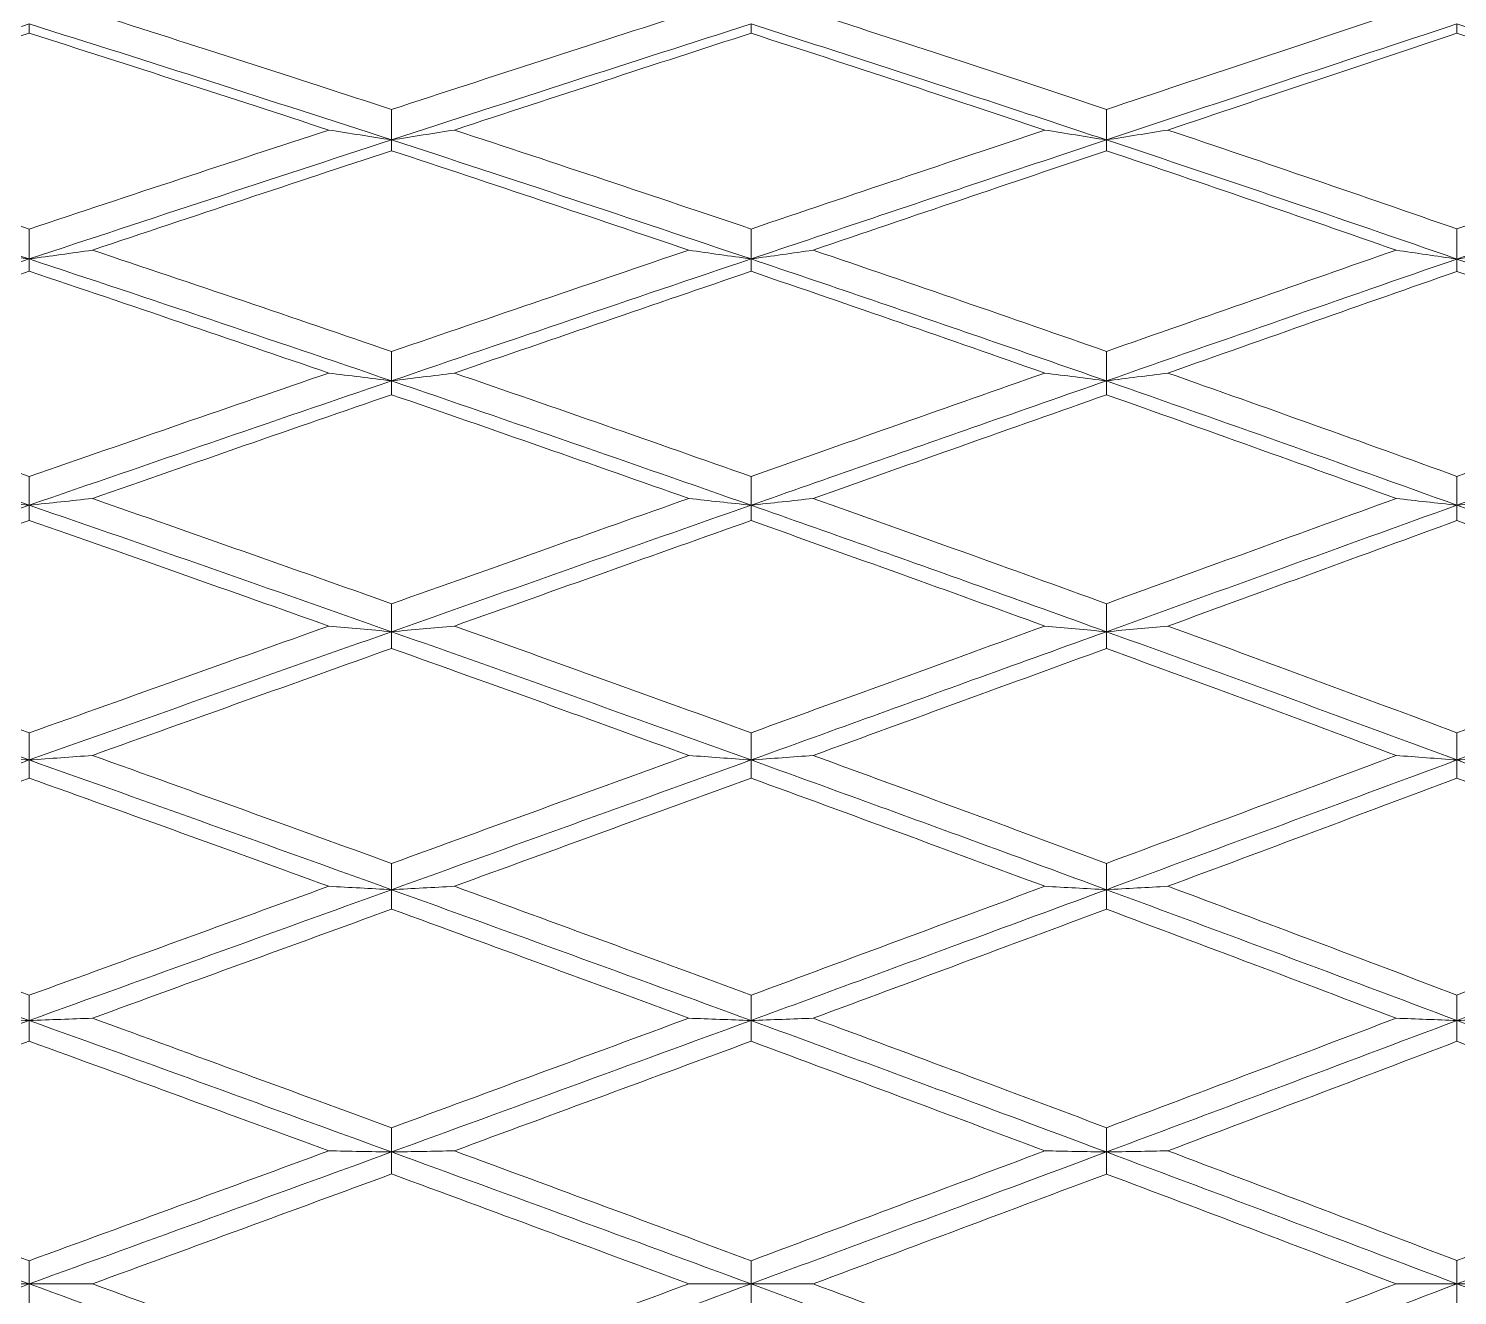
# Model space of a CAD drawing. Extents: x 6453 to 7582, y 0 to 827.
# Drawn here: x 6879.16 to 6889, y 217.18 to 225.91 of the extents above; entities that cross this region are included whole.
import ezdxf

# ---------------------------------------------------------------- set-up
doc = ezdxf.new("R2010")
doc.units = 0
doc.header["$LTSCALE"] = 30
doc.header["$MEASUREMENT"] = 0
doc.layers.add('1', color=7, linetype='CONTINUOUS')

msp = doc.modelspace()

# ---------------------------------------------------------------- linework, layer by layer
at = {"layer": '1', "color": 7, "linetype": 'Continuous', "lineweight": 18}
for points, knots in [([(6876.6559, 225.14), (6876.9865, 225.2465), (6877.8241, 225.5148), (6878.66, 225.7795), (6879.1654, 225.9383)], [0, 0, 0, 0, 0.394491, 1, 1, 1, 1]), ([(6886.5838, 225.14), (6886.2937, 225.2366), (6885.4811, 225.5051), (6884.6632, 225.7699), (6884.1361, 225.9383)], [0, 0, 0, 0, 0.357901, 1, 1, 1, 1]), ([(6879.1654, 224.3202), (6878.66, 224.4877), (6877.8241, 224.7624), (6876.9865, 225.0336), (6876.6559, 225.14)], [0, 0, 0, 0, 0.605509, 1, 1, 1, 1]), ([(6886.5838, 225.14), (6886.2937, 225.0435), (6885.4811, 224.7724), (6884.6632, 224.4978), (6884.1361, 224.3202)], [0, 0, 0, 0, 0.357901, 1, 1, 1, 1]), ([(6879.1654, 224.3202), (6878.66, 224.1527), (6877.8241, 223.8741), (6876.9865, 223.5925), (6876.6559, 223.481)], [0, 0, 0, 0, 0.605509, 1, 1, 1, 1]), ([(6886.5838, 223.481), (6886.2937, 223.5821), (6885.4811, 223.8638), (6884.6632, 224.1425), (6884.1361, 224.3202)], [0, 0, 0, 0, 0.357901, 1, 1, 1, 1]), ([(6879.1654, 222.6247), (6878.66, 222.7991), (6877.8241, 223.0856), (6876.9865, 223.3694), (6876.6559, 223.481)], [0, 0, 0, 0, 0.605509, 1, 1, 1, 1]), ([(6886.5838, 223.481), (6886.2937, 223.3798), (6885.4811, 223.0961), (6884.6632, 222.8096), (6884.1361, 222.6247)], [0, 0, 0, 0, 0.357901, 1, 1, 1, 1]), ([(6879.1654, 222.6247), (6878.66, 222.4503), (6877.8241, 222.1609), (6876.9865, 221.8692), (6876.6559, 221.7538)], [0, 0, 0, 0, 0.605509, 1, 1, 1, 1]), ([(6886.5838, 221.7538), (6886.2937, 221.8585), (6885.4811, 222.1502), (6884.6632, 222.4398), (6884.1361, 222.6247)], [0, 0, 0, 0, 0.357901, 1, 1, 1, 1]), ([(6879.1654, 220.8705), (6878.66, 221.0499), (6877.8241, 221.3451), (6876.9865, 221.6384), (6876.6559, 221.7538)], [0, 0, 0, 0, 0.605509, 1, 1, 1, 1]), ([(6886.5838, 221.7538), (6886.2937, 221.6491), (6885.4811, 221.3559), (6884.6632, 221.0607), (6884.1361, 220.8705)], [0, 0, 0, 0, 0.357901, 1, 1, 1, 1]), ([(6879.1654, 220.8705), (6878.66, 220.6912), (6877.8241, 220.394), (6876.9865, 220.0954), (6876.6559, 219.9774)], [0, 0, 0, 0, 0.605509, 1, 1, 1, 1]), ([(6886.5838, 219.9774), (6886.2937, 220.0845), (6885.4811, 220.3831), (6884.6632, 220.6804), (6884.1361, 220.8705)], [0, 0, 0, 0, 0.357901, 1, 1, 1, 1]), ([(6879.1654, 219.0768), (6878.66, 219.2592), (6877.8241, 219.5599), (6876.9865, 219.8594), (6876.6559, 219.9774)], [0, 0, 0, 0, 0.605509, 1, 1, 1, 1]), ([(6886.5838, 219.9774), (6886.2937, 219.8704), (6885.4811, 219.5708), (6884.6632, 219.2702), (6884.1361, 219.0768)], [0, 0, 0, 0, 0.357901, 1, 1, 1, 1]), ([(6879.1654, 219.0768), (6878.66, 218.8945), (6877.8241, 218.5928), (6876.9865, 218.2906), (6876.6559, 218.1713)], [0, 0, 0, 0, 0.605509, 1, 1, 1, 1]), ([(6886.5838, 218.1713), (6886.2937, 218.2795), (6885.4811, 218.5818), (6884.6632, 218.8835), (6884.1361, 219.0768)], [0, 0, 0, 0, 0.357901, 1, 1, 1, 1]), ([(6879.1654, 217.2633), (6878.66, 217.4466), (6877.8241, 217.7495), (6876.9865, 218.052), (6876.6559, 218.1713)], [0, 0, 0, 0, 0.605509, 1, 1, 1, 1]), ([(6886.5838, 218.1713), (6886.2937, 218.0631), (6885.4811, 217.7605), (6884.6632, 217.4577), (6884.1361, 217.2633)], [0, 0, 0, 0, 0.357901, 1, 1, 1, 1]), ([(6879.1654, 217.2633), (6878.66, 217.0799), (6877.8241, 216.7771), (6876.9865, 216.4745), (6876.6559, 216.3553)], [0, 0, 0, 0, 0.605509, 1, 1, 1, 1]), ([(6886.5838, 216.3553), (6886.2937, 216.4635), (6885.4811, 216.766), (6884.6632, 217.0688), (6884.1361, 217.2633)], [0, 0, 0, 0, 0.357901, 1, 1, 1, 1])]:
    msp.add_open_spline(points, degree=3, knots=knots, dxfattribs=at)
for points in [[(6881.6611, 225.14), (6880.8322, 225.4098), (6879.9999, 225.676), (6879.1654, 225.9383)], [(6879.1654, 225.9383), (6879.1654, 225.9278), (6879.1654, 225.9068), (6879.1654, 225.8857), (6879.1654, 225.8751)], [(6879.6001, 226.0133), (6879.9573, 225.9), (6880.658, 225.676), (6881.3313, 225.4575), (6881.6611, 225.3497)], [(6881.6611, 225.3497), (6882.011, 225.4641), (6882.7021, 225.6891), (6883.3752, 225.9065), (6883.7072, 226.0133)], [(6884.1361, 225.9383), (6883.3153, 225.676), (6882.4899, 225.4098), (6881.6611, 225.14)], [(6884.1361, 225.9383), (6884.1361, 225.9277), (6884.1361, 225.9066), (6884.1361, 225.8854), (6884.1361, 225.8748)], [(6884.5644, 226.0133), (6884.9111, 225.9013), (6885.5944, 225.6788), (6886.2574, 225.4591), (6886.5838, 225.3501)], [(6886.5838, 225.3501), (6886.9222, 225.4632), (6887.5932, 225.6869), (6888.2521, 225.9053), (6888.5787, 226.0133)], [(6888.9973, 225.9383), (6888.1992, 225.676), (6887.3944, 225.4098), (6886.5838, 225.14)], [(6891.3702, 225.14), (6890.5867, 225.4098), (6889.7954, 225.676), (6888.9973, 225.9383)], [(6888.9973, 225.9383), (6888.9973, 225.9276), (6888.9973, 225.9064), (6888.9973, 225.885), (6888.9973, 225.8743)], [(6879.1654, 225.8751), (6878.8258, 225.7669), (6878.1407, 225.5476), (6877.4437, 225.3223), (6877.0923, 225.2081)], [(6881.2285, 225.2081), (6880.8914, 225.3187), (6880.2104, 225.5404), (6879.516, 225.7634), (6879.1654, 225.8751)], [(6884.1361, 225.8748), (6883.8062, 225.768), (6883.1357, 225.55), (6882.4441, 225.3235), (6882.0931, 225.2081)], [(6886.1596, 225.2081), (6885.8325, 225.3177), (6885.1682, 225.5385), (6884.4836, 225.7623), (6884.1361, 225.8748)], [(6888.9973, 225.8743), (6888.6715, 225.7658), (6888.0141, 225.5463), (6887.3448, 225.3217), (6887.0073, 225.2081)], [(6890.9581, 225.2081), (6890.6334, 225.3206), (6889.982, 225.544), (6889.3262, 225.7647), (6888.9973, 225.8743)], [(6881.6611, 225.3497), (6881.6611, 225.3148), (6881.6611, 225.2448), (6881.6611, 225.1749), (6881.6611, 225.14)], [(6886.5838, 225.3501), (6886.5838, 225.3151), (6886.5838, 225.245), (6886.5838, 225.175), (6886.5838, 225.14)], [(6877.0923, 225.2081), (6877.4424, 225.0944), (6878.1381, 224.8669), (6878.8245, 224.6398), (6879.1654, 224.5263)], [(6879.1654, 224.5263), (6879.5155, 224.6428), (6880.2094, 224.873), (6880.8909, 225.0974), (6881.2285, 225.2081)], [(6881.6611, 225.14), (6880.8322, 224.8702), (6879.9999, 224.5968), (6879.1654, 224.3202)], [(6881.2285, 225.2081), (6881.3002, 225.1967), (6881.4439, 225.174), (6881.5885, 225.1513), (6881.6611, 225.14)], [(6881.6611, 225.14), (6881.7335, 225.1513), (6881.878, 225.1739), (6882.0216, 225.1967), (6882.0931, 225.2081)], [(6884.1361, 224.3202), (6883.3153, 224.5968), (6882.4899, 224.8702), (6881.6611, 225.14)], [(6881.6611, 225.14), (6881.6611, 225.1277), (6881.6611, 225.103), (6881.6611, 225.0782), (6881.6611, 225.0658)], [(6882.0931, 225.2081), (6882.4462, 225.092), (6883.1399, 224.8622), (6883.8083, 224.6375), (6884.1361, 224.5266)], [(6884.1361, 224.5266), (6884.4833, 224.6441), (6885.1677, 224.8752), (6885.8323, 225.0984), (6886.1596, 225.2081)], [(6886.1596, 225.2081), (6886.2299, 225.1967), (6886.3709, 225.174), (6886.5127, 225.1513), (6886.5838, 225.14)], [(6886.5838, 225.14), (6886.6548, 225.1513), (6886.7965, 225.1739), (6886.9371, 225.1967), (6887.0073, 225.2081)], [(6888.9973, 224.3201), (6888.1992, 224.5968), (6887.3944, 224.8702), (6886.5838, 225.14)], [(6886.5838, 225.14), (6886.5838, 225.1276), (6886.5838, 225.1028), (6886.5838, 225.0779), (6886.5838, 225.0655)], [(6887.0073, 225.2081), (6887.3449, 225.0945), (6888.0143, 224.8673), (6888.6716, 224.6404), (6888.9973, 224.5271)], [(6888.9973, 224.5271), (6889.3225, 224.6404), (6889.9745, 224.8672), (6890.6297, 225.0944), (6890.9581, 225.2081)], [(6891.3702, 225.14), (6890.5867, 224.8702), (6889.7954, 224.5968), (6888.9973, 224.3201)], [(6881.6611, 225.0658), (6881.3244, 224.9548), (6880.6443, 224.7297), (6879.9505, 224.4984), (6879.6001, 224.3812)], [(6883.7072, 224.3812), (6883.3752, 224.4939), (6882.7021, 224.7207), (6882.011, 224.9504), (6881.6611, 225.0658)], [(6886.5838, 225.0655), (6886.2557, 224.9549), (6885.591, 224.7302), (6884.9094, 224.4987), (6884.5644, 224.3812)], [(6888.5787, 224.3812), (6888.2524, 224.4949), (6887.5937, 224.7228), (6886.9225, 224.9512), (6886.5838, 225.0655)], [(6879.1654, 224.5263), (6879.1654, 224.4919), (6879.1654, 224.4232), (6879.1654, 224.3545), (6879.1654, 224.3202)], [(6884.1361, 224.5266), (6884.1361, 224.4921), (6884.1361, 224.4233), (6884.1361, 224.3545), (6884.1361, 224.3202)], [(6888.9973, 224.5271), (6888.9973, 224.4926), (6888.9973, 224.4236), (6888.9973, 224.3546), (6888.9973, 224.3201)], [(6878.7304, 224.3812), (6878.8024, 224.371), (6878.947, 224.3506), (6879.0924, 224.3303), (6879.1654, 224.3202)], [(6879.1654, 224.3202), (6879.2383, 224.3303), (6879.3837, 224.3506), (6879.5281, 224.371), (6879.6001, 224.3812)], [(6879.6001, 224.3812), (6879.9499, 224.2641), (6880.6433, 224.0307), (6881.3239, 223.7987), (6881.6611, 223.6832)], [(6881.6611, 223.6832), (6882.0128, 223.8038), (6882.7055, 224.0407), (6883.3769, 224.2691), (6883.7072, 224.3812)], [(6883.7072, 224.3812), (6883.7783, 224.371), (6883.9208, 224.3506), (6884.0642, 224.3303), (6884.1361, 224.3202)], [(6884.1361, 224.3202), (6884.208, 224.3303), (6884.3512, 224.3506), (6884.4934, 224.3709), (6884.5644, 224.3812)], [(6884.5644, 224.3812), (6884.9108, 224.2632), (6885.5939, 224.0289), (6886.2571, 223.798), (6886.5838, 223.6836)], [(6886.5838, 223.6836), (6886.9231, 223.8025), (6887.5948, 224.0378), (6888.253, 224.2676), (6888.5787, 224.3812)], [(6888.5787, 224.3812), (6888.648, 224.371), (6888.7872, 224.3506), (6888.9272, 224.3303), (6888.9973, 224.3201)], [(6888.9973, 224.3201), (6889.0674, 224.3303), (6889.2071, 224.3505), (6889.3459, 224.3709), (6889.4151, 224.3812)], [(6881.6611, 223.481), (6880.8322, 223.7637), (6879.9999, 224.0435), (6879.1654, 224.3202)], [(6879.1654, 224.3202), (6879.1654, 224.3061), (6879.1654, 224.2779), (6879.1654, 224.2496), (6879.1654, 224.2355)], [(6884.1361, 224.3202), (6883.3153, 224.0435), (6882.4899, 223.7637), (6881.6611, 223.481)], [(6884.1361, 224.3202), (6884.1361, 224.306), (6884.1361, 224.2777), (6884.1361, 224.2494), (6884.1361, 224.2352)], [(6888.9973, 224.3201), (6888.1992, 224.0435), (6887.3944, 223.7637), (6886.5838, 223.481)], [(6891.3702, 223.481), (6890.5867, 223.7637), (6889.7954, 224.0435), (6888.9973, 224.3201)], [(6888.9973, 224.3201), (6888.9973, 224.3059), (6888.9973, 224.2775), (6888.9973, 224.2489), (6888.9973, 224.2347)], [(6879.1654, 224.2355), (6878.8256, 224.1214), (6878.1402, 223.8906), (6877.4435, 223.6543), (6877.0923, 223.5347)], [(6881.2285, 223.5347), (6880.8934, 223.6499), (6880.2144, 223.8819), (6879.518, 224.1171), (6879.1654, 224.2355)], [(6884.1361, 224.2352), (6883.8051, 224.1222), (6883.1336, 223.8926), (6882.4431, 223.6553), (6882.0931, 223.5347)], [(6886.1596, 223.5347), (6885.8325, 223.6495), (6885.1682, 223.8812), (6884.4835, 224.1166), (6884.1361, 224.2352)], [(6888.9973, 224.2347), (6888.6729, 224.1208), (6888.0167, 223.8903), (6887.3461, 223.6542), (6887.0073, 223.5347)], [(6890.9581, 223.5347), (6890.6333, 223.6526), (6889.9817, 223.8871), (6889.3261, 224.1192), (6888.9973, 224.2347)], [(6881.6611, 223.6832), (6881.6611, 223.6495), (6881.6611, 223.582), (6881.6611, 223.5146), (6881.6611, 223.481)], [(6886.5838, 223.6836), (6886.5838, 223.6498), (6886.5838, 223.5822), (6886.5838, 223.5147), (6886.5838, 223.481)], [(6877.0923, 223.5347), (6877.4413, 223.4159), (6878.1359, 223.1783), (6878.8234, 222.9409), (6879.1654, 222.8222)], [(6879.1654, 222.8222), (6879.5196, 222.9452), (6880.2177, 223.1868), (6880.895, 223.4201), (6881.2285, 223.5347)], [(6881.6611, 223.481), (6880.8322, 223.1983), (6879.9999, 222.9127), (6879.1654, 222.6247)], [(6881.2285, 223.5347), (6881.3002, 223.5257), (6881.4439, 223.5078), (6881.5885, 223.4899), (6881.6611, 223.481)], [(6881.6611, 223.481), (6881.7335, 223.4899), (6881.878, 223.5077), (6882.0216, 223.5257), (6882.0931, 223.5347)], [(6884.1361, 222.6247), (6883.3153, 222.9127), (6882.4899, 223.1983), (6881.6611, 223.481)], [(6881.6611, 223.481), (6881.6611, 223.4651), (6881.6611, 223.4334), (6881.6611, 223.4016), (6881.6611, 223.3857)], [(6882.0931, 223.5347), (6882.443, 223.4142), (6883.1334, 223.1749), (6883.805, 222.9393), (6884.1361, 222.8225)], [(6884.1361, 222.8225), (6884.4852, 222.9457), (6885.1715, 223.1876), (6885.8342, 223.4205), (6886.1596, 223.5347)], [(6886.1596, 223.5347), (6886.2299, 223.5257), (6886.3709, 223.5078), (6886.5127, 223.4899), (6886.5838, 223.481)], [(6886.5838, 223.481), (6886.6548, 223.4899), (6886.7965, 223.5077), (6886.9371, 223.5257), (6887.0073, 223.5347)], [(6888.9973, 222.6247), (6888.1992, 222.9127), (6887.3944, 223.1983), (6886.5838, 223.481)], [(6886.5838, 223.481), (6886.5838, 223.4651), (6886.5838, 223.4332), (6886.5838, 223.4013), (6886.5838, 223.3854)], [(6887.0073, 223.5347), (6887.3447, 223.4158), (6888.0138, 223.1782), (6888.6714, 222.9413), (6888.9973, 222.8231)], [(6888.9973, 222.8231), (6889.3319, 222.9445), (6889.9932, 223.1846), (6890.6391, 223.4189), (6890.9581, 223.5347)], [(6891.3702, 223.481), (6890.5867, 223.1983), (6889.7954, 222.9127), (6888.9973, 222.6247)], [(6881.6611, 223.3857), (6881.3284, 223.2709), (6880.6522, 223.037), (6879.9544, 222.7945), (6879.6001, 222.6711)], [(6883.7072, 222.6711), (6883.3771, 222.7877), (6882.706, 223.0235), (6882.013, 223.2642), (6881.6611, 223.3857)], [(6886.5838, 223.3854), (6886.2576, 223.2703), (6885.5949, 223.0361), (6884.9113, 222.7941), (6884.5644, 222.6711)], [(6888.5787, 222.6711), (6888.2539, 222.789), (6887.5966, 223.026), (6886.9239, 223.2653), (6886.5838, 223.3854)], [(6879.1654, 222.8222), (6879.1654, 222.7893), (6879.1654, 222.7234), (6879.1654, 222.6576), (6879.1654, 222.6247)], [(6884.1361, 222.8225), (6884.1361, 222.7895), (6884.1361, 222.7236), (6884.1361, 222.6577), (6884.1361, 222.6247)], [(6888.9973, 222.8231), (6888.9973, 222.79), (6888.9973, 222.7239), (6888.9973, 222.6578), (6888.9973, 222.6247)], [(6879.1654, 222.6247), (6879.0924, 222.6324), (6878.947, 222.6478), (6878.8024, 222.6633), (6878.7304, 222.6711)], [(6879.1654, 222.6247), (6879.2383, 222.6324), (6879.3837, 222.6478), (6879.5281, 222.6633), (6879.6001, 222.6711)], [(6881.6611, 221.7538), (6880.8322, 222.0463), (6879.9999, 222.3367), (6879.1654, 222.6247)], [(6879.1654, 222.5195), (6879.1654, 222.5371), (6879.1654, 222.5722), (6879.1654, 222.6072), (6879.1654, 222.6247)], [(6879.6001, 222.6711), (6879.9491, 222.5495), (6880.6416, 222.3071), (6881.3231, 222.0663), (6881.6611, 221.9463)], [(6881.6611, 221.9463), (6882.014, 222.0716), (6882.7079, 222.3177), (6883.3781, 222.5548), (6883.7072, 222.6711)], [(6884.1361, 222.6247), (6883.3153, 222.3367), (6882.4899, 222.0463), (6881.6611, 221.7538)], [(6883.7072, 222.6711), (6883.7783, 222.6633), (6883.9208, 222.6478), (6884.0642, 222.6324), (6884.1361, 222.6247)], [(6884.1361, 222.6247), (6884.208, 222.6324), (6884.3512, 222.6478), (6884.4934, 222.6633), (6884.5644, 222.6711)], [(6884.1361, 222.6247), (6884.1361, 222.6072), (6884.1361, 222.572), (6884.1361, 222.5368), (6884.1361, 222.5192)], [(6884.5644, 222.6711), (6884.9121, 222.5478), (6885.5964, 222.3037), (6886.2584, 222.0648), (6886.5838, 221.9467)], [(6886.5838, 221.9467), (6886.9247, 222.0705), (6887.5981, 222.3151), (6888.2546, 222.5534), (6888.5787, 222.6711)], [(6888.9973, 222.6247), (6888.1992, 222.3367), (6887.3944, 222.0463), (6886.5838, 221.7538)], [(6888.5787, 222.6711), (6888.648, 222.6633), (6888.7872, 222.6478), (6888.9272, 222.6324), (6888.9973, 222.6247)], [(6888.9973, 222.6247), (6889.0674, 222.6324), (6889.2071, 222.6478), (6889.3459, 222.6633), (6889.4151, 222.6711)], [(6891.3702, 221.7538), (6890.5867, 222.0463), (6889.7954, 222.3367), (6888.9973, 222.6247)], [(6888.9973, 222.6247), (6888.9973, 222.6071), (6888.9973, 222.5717), (6888.9973, 222.5364), (6888.9973, 222.5186)], [(6879.1654, 222.5195), (6878.8337, 222.4037), (6878.1564, 222.1668), (6877.4516, 221.9192), (6877.0923, 221.7926)], [(6881.2285, 221.7926), (6880.8952, 221.9111), (6880.218, 222.1508), (6879.5198, 222.3958), (6879.1654, 222.5195)], [(6884.1361, 222.5192), (6883.8064, 222.4022), (6883.1362, 222.1641), (6882.4444, 221.9178), (6882.0931, 221.7926)], [(6886.1596, 221.7926), (6885.8337, 221.911), (6885.1705, 222.1505), (6884.4847, 222.3954), (6884.1361, 222.5192)], [(6888.9973, 222.5186), (6888.6734, 222.4004), (6888.0178, 222.1612), (6887.3467, 221.9164), (6887.0073, 221.7926)], [(6890.9581, 221.7926), (6890.634, 221.9143), (6889.9831, 222.157), (6889.3268, 222.3983), (6888.9973, 222.5186)], [(6881.6611, 221.9463), (6881.6611, 221.9142), (6881.6611, 221.85), (6881.6611, 221.7859), (6881.6611, 221.7538)], [(6886.5838, 221.9467), (6886.5838, 221.9145), (6886.5838, 221.8502), (6886.5838, 221.7859), (6886.5838, 221.7538)], [(6877.0923, 221.7926), (6877.4501, 221.6666), (6878.1534, 221.4179), (6878.8321, 221.1763), (6879.1654, 221.0573)], [(6879.1654, 221.0573), (6879.5206, 221.1842), (6880.2196, 221.4336), (6880.896, 221.6744), (6881.2285, 221.7926)], [(6881.6611, 221.7538), (6880.8322, 221.4613), (6879.9999, 221.1667), (6879.1654, 220.8705)], [(6881.6611, 221.7538), (6881.5885, 221.7602), (6881.4439, 221.7731), (6881.3002, 221.7861), (6881.2285, 221.7926)], [(6881.6611, 221.7538), (6881.7335, 221.7602), (6881.878, 221.7731), (6882.0216, 221.7861), (6882.0931, 221.7926)], [(6884.1361, 220.8705), (6883.3153, 221.1667), (6882.4899, 221.4613), (6881.6611, 221.7538)], [(6881.6611, 221.6386), (6881.6611, 221.6578), (6881.6611, 221.6962), (6881.6611, 221.7346), (6881.6611, 221.7538)], [(6882.0931, 221.7926), (6882.4407, 221.6687), (6883.1289, 221.4223), (6883.8027, 221.1786), (6884.1361, 221.0576)], [(6884.1361, 221.0576), (6884.4826, 221.1835), (6885.1664, 221.4318), (6885.8316, 221.6735), (6886.1596, 221.7926)], [(6886.1596, 221.7926), (6886.2299, 221.7861), (6886.3709, 221.7731), (6886.5127, 221.7602), (6886.5838, 221.7538)], [(6886.5838, 221.7538), (6886.6548, 221.7602), (6886.7965, 221.7731), (6886.9371, 221.7861), (6887.0073, 221.7926)], [(6888.9973, 220.8705), (6888.1992, 221.1667), (6887.3944, 221.4613), (6886.5838, 221.7538)], [(6886.5838, 221.7538), (6886.5838, 221.7346), (6886.5838, 221.696), (6886.5838, 221.6575), (6886.5838, 221.6382)], [(6887.0073, 221.7926), (6887.3476, 221.6685), (6888.0196, 221.4219), (6888.6743, 221.1788), (6888.9973, 221.0581)], [(6888.9973, 221.0581), (6889.3318, 221.1831), (6889.993, 221.4305), (6890.639, 221.6728), (6890.9581, 221.7926)], [(6891.3702, 221.7538), (6890.5867, 221.4613), (6889.7954, 221.1667), (6888.9973, 220.8705)], [(6881.6611, 221.6386), (6881.3291, 221.5201), (6880.6537, 221.279), (6879.9552, 221.029), (6879.6001, 220.9017)], [(6883.7072, 220.9017), (6883.3784, 221.0212), (6882.7085, 221.2636), (6882.0143, 221.5125), (6881.6611, 221.6386)], [(6886.5838, 221.6382), (6886.2563, 221.5187), (6885.5921, 221.2765), (6884.91, 221.0277), (6884.5644, 220.9017)], [(6888.5787, 220.9017), (6888.2542, 221.0229), (6887.5972, 221.2668), (6886.9243, 221.5139), (6886.5838, 221.6382)], [(6879.1654, 221.0573), (6879.1654, 221.0261), (6879.1654, 220.9639), (6879.1654, 220.9016), (6879.1654, 220.8705)], [(6884.1361, 221.0576), (6884.1361, 221.0264), (6884.1361, 220.964), (6884.1361, 220.9017), (6884.1361, 220.8705)], [(6888.9973, 221.0581), (6888.9973, 221.0269), (6888.9973, 220.9643), (6888.9973, 220.9018), (6888.9973, 220.8705)], [(6879.1654, 220.8705), (6879.0924, 220.8757), (6878.947, 220.8861), (6878.8024, 220.8965), (6878.7304, 220.9017)], [(6879.1654, 220.8705), (6879.2383, 220.8757), (6879.3837, 220.8861), (6879.5281, 220.8965), (6879.6001, 220.9017)], [(6881.6611, 219.9774), (6880.8322, 220.2765), (6879.9999, 220.5743), (6879.1654, 220.8705)], [(6879.1654, 220.7459), (6879.1654, 220.7667), (6879.1654, 220.8083), (6879.1654, 220.8498), (6879.1654, 220.8705)], [(6879.6001, 220.9017), (6879.957, 220.7739), (6880.6575, 220.522), (6881.331, 220.278), (6881.6611, 220.1581)], [(6881.6611, 220.1581), (6882.0074, 220.284), (6882.6949, 220.5339), (6883.3716, 220.7798), (6883.7072, 220.9017)], [(6884.1361, 220.8705), (6883.3153, 220.5743), (6882.4899, 220.2765), (6881.6611, 219.9774)], [(6884.1361, 220.8705), (6884.0642, 220.8757), (6883.9208, 220.8861), (6883.7783, 220.8965), (6883.7072, 220.9017)], [(6884.1361, 220.8705), (6884.208, 220.8757), (6884.3512, 220.8861), (6884.4934, 220.8965), (6884.5644, 220.9017)], [(6884.1361, 220.7456), (6884.1361, 220.7665), (6884.1361, 220.8081), (6884.1361, 220.8498), (6884.1361, 220.8705)], [(6884.5644, 220.9017), (6884.9092, 220.776), (6885.5907, 220.5263), (6886.2555, 220.2805), (6886.5838, 220.1585)], [(6886.5838, 220.1585), (6886.9225, 220.2844), (6887.5937, 220.5342), (6888.2524, 220.7799), (6888.5787, 220.9017)], [(6888.9973, 220.8705), (6888.1992, 220.5743), (6887.3944, 220.2765), (6886.5838, 219.9774)], [(6888.5787, 220.9017), (6888.648, 220.8965), (6888.7872, 220.8861), (6888.9272, 220.8757), (6888.9973, 220.8705)], [(6888.9973, 220.8705), (6889.0674, 220.8757), (6889.2071, 220.8861), (6889.3459, 220.8965), (6889.4151, 220.9017)], [(6891.3702, 219.9774), (6890.5867, 220.2765), (6889.7954, 220.5743), (6888.9973, 220.8705)], [(6888.9973, 220.8705), (6888.9973, 220.8497), (6888.9973, 220.8079), (6888.9973, 220.766), (6888.9973, 220.745)], [(6879.1654, 220.7459), (6878.8312, 220.6261), (6878.1516, 220.3821), (6877.4491, 220.1294), (6877.0923, 220.0009)], [(6881.2285, 220.0009), (6880.898, 220.1211), (6880.2236, 220.3654), (6879.5225, 220.6178), (6879.1654, 220.7459)], [(6884.1361, 220.7456), (6883.8014, 220.6236), (6883.1262, 220.3774), (6882.4394, 220.1271), (6882.0931, 220.0009)], [(6886.1596, 220.0009), (6885.8342, 220.1217), (6885.1716, 220.3668), (6884.4852, 220.6183), (6884.1361, 220.7456)], [(6888.9973, 220.745), (6888.6719, 220.623), (6888.0147, 220.377), (6887.3451, 220.1269), (6887.0073, 220.0009)], [(6890.9581, 220.0009), (6890.634, 220.1253), (6889.983, 220.3738), (6889.3268, 220.6214), (6888.9973, 220.745)], [(6881.6611, 220.1581), (6881.6611, 220.128), (6881.6611, 220.0677), (6881.6611, 220.0075), (6881.6611, 219.9774)], [(6886.5838, 220.1585), (6886.5838, 220.1283), (6886.5838, 220.0679), (6886.5838, 220.0076), (6886.5838, 219.9774)], [(6877.0923, 220.0009), (6877.4503, 219.8719), (6878.154, 219.6179), (6878.8324, 219.3718), (6879.1654, 219.2507)], [(6879.1654, 219.2507), (6879.5114, 219.3766), (6880.2013, 219.6275), (6880.8869, 219.8767), (6881.2285, 220.0009)], [(6881.6611, 219.9774), (6880.8322, 219.6783), (6879.9999, 219.378), (6879.1654, 219.0768)], [(6881.6611, 219.9774), (6881.5885, 219.9813), (6881.4439, 219.9891), (6881.3002, 219.997), (6881.2285, 220.0009)], [(6881.6611, 219.9774), (6881.7335, 219.9813), (6881.878, 219.9891), (6882.0216, 219.997), (6882.0931, 220.0009)], [(6884.1361, 219.0768), (6883.3153, 219.378), (6882.4899, 219.6783), (6881.6611, 219.9774)], [(6881.6611, 219.8434), (6881.6611, 219.8658), (6881.6611, 219.9105), (6881.6611, 219.9551), (6881.6611, 219.9774)], [(6882.0931, 220.0009), (6882.4468, 219.872), (6883.1409, 219.6181), (6883.8088, 219.372), (6884.1361, 219.251)], [(6884.1361, 219.251), (6884.4803, 219.3783), (6885.1616, 219.6305), (6885.8292, 219.8782), (6886.1596, 220.0009)], [(6886.5838, 219.9774), (6886.5127, 219.9813), (6886.3709, 219.9891), (6886.2299, 219.997), (6886.1596, 220.0009)], [(6886.5838, 219.9774), (6886.6548, 219.9813), (6886.7965, 219.9891), (6886.9371, 219.997), (6887.0073, 220.0009)], [(6888.9973, 219.0768), (6888.1992, 219.378), (6887.3944, 219.6783), (6886.5838, 219.9774)], [(6886.5838, 219.843), (6886.5838, 219.8655), (6886.5838, 219.9103), (6886.5838, 219.9551), (6886.5838, 219.9774)], [(6887.0073, 220.0009), (6887.348, 219.8738), (6888.0205, 219.6218), (6888.6747, 219.3742), (6888.9973, 219.2516)], [(6888.9973, 219.2516), (6889.3313, 219.3787), (6889.9921, 219.6306), (6890.6385, 219.8782), (6890.9581, 220.0009)], [(6891.3702, 219.9774), (6890.5867, 219.6783), (6889.7954, 219.378), (6888.9973, 219.0768)], [(6881.6611, 219.8434), (6881.32, 219.7191), (6880.6354, 219.4697), (6879.946, 219.2185), (6879.6001, 219.0925)], [(6883.7072, 219.0925), (6883.3792, 219.2137), (6882.7101, 219.4601), (6882.015, 219.7144), (6881.6611, 219.8434)], [(6886.5838, 219.843), (6886.2535, 219.72), (6885.5866, 219.4718), (6884.9072, 219.2196), (6884.5644, 219.0925)], [(6888.5787, 219.0925), (6888.2542, 219.2157), (6887.5973, 219.464), (6886.9243, 219.7161), (6886.5838, 219.843)], [(6879.1654, 219.2507), (6879.1654, 219.2217), (6879.1654, 219.1637), (6879.1654, 219.1058), (6879.1654, 219.0768)], [(6884.1361, 219.251), (6884.1361, 219.222), (6884.1361, 219.1639), (6884.1361, 219.1059), (6884.1361, 219.0768)], [(6888.9973, 219.2516), (6888.9973, 219.2225), (6888.9973, 219.1642), (6888.9973, 219.106), (6888.9973, 219.0768)], [(6879.1654, 219.0768), (6879.0924, 219.0795), (6878.947, 219.0847), (6878.8024, 219.0899), (6878.7304, 219.0925)], [(6879.1654, 219.0768), (6879.2383, 219.0794), (6879.3837, 219.0847), (6879.5281, 219.0899), (6879.6001, 219.0925)], [(6881.6611, 218.1713), (6880.8322, 218.4737), (6879.9999, 218.7757), (6879.1654, 219.0768)], [(6879.1654, 218.9342), (6879.1654, 218.958), (6879.1654, 219.0056), (6879.1654, 219.0531), (6879.1654, 219.0768)], [(6879.6001, 219.0925), (6879.9572, 218.9625), (6880.6577, 218.7066), (6881.3311, 218.4595), (6881.6611, 218.3382)], [(6881.6611, 218.3382), (6882.0069, 218.4654), (6882.6938, 218.7184), (6883.3711, 218.9683), (6883.7072, 219.0925)], [(6884.1361, 219.0768), (6883.3153, 218.7757), (6882.4899, 218.4737), (6881.6611, 218.1713)], [(6884.1361, 219.0768), (6884.0642, 219.0795), (6883.9208, 219.0847), (6883.7783, 219.0899), (6883.7072, 219.0925)], [(6884.1361, 219.0768), (6884.208, 219.0794), (6884.3512, 219.0847), (6884.4934, 219.0899), (6884.5644, 219.0925)], [(6884.1361, 218.9339), (6884.1361, 218.9577), (6884.1361, 219.0054), (6884.1361, 219.053), (6884.1361, 219.0768)], [(6884.5644, 219.0925), (6884.9116, 218.9638), (6885.5955, 218.7093), (6886.2579, 218.4611), (6886.5838, 218.3386)], [(6886.5838, 218.3386), (6886.9225, 218.466), (6887.5937, 218.7191), (6888.2524, 218.9687), (6888.5787, 219.0925)], [(6888.9973, 219.0768), (6888.1992, 218.7757), (6887.3944, 218.4737), (6886.5838, 218.1713)], [(6888.9973, 219.0768), (6888.9272, 219.0794), (6888.7872, 219.0847), (6888.648, 219.0899), (6888.5787, 219.0925)], [(6888.9973, 219.0768), (6889.0674, 219.0794), (6889.2071, 219.0847), (6889.3459, 219.0899), (6889.4151, 219.0925)], [(6891.3702, 218.1713), (6890.5867, 218.4737), (6889.7954, 218.7757), (6888.9973, 219.0768)], [(6888.9973, 218.9333), (6888.9973, 218.9572), (6888.9973, 219.0051), (6888.9973, 219.0529), (6888.9973, 219.0768)], [(6879.1654, 218.9342), (6878.8248, 218.8101), (6878.1388, 218.5603), (6877.4427, 218.3068), (6877.0923, 218.1792)], [(6881.2285, 218.1792), (6880.8981, 218.3006), (6880.2238, 218.5479), (6879.5227, 218.804), (6879.1654, 218.9342)], [(6884.1361, 218.9339), (6883.8007, 218.8096), (6883.1248, 218.5596), (6882.4387, 218.3065), (6882.0931, 218.1792)], [(6886.1596, 218.1792), (6885.833, 218.3018), (6885.1692, 218.5502), (6884.484, 218.805), (6884.1361, 218.9339)], [(6888.9973, 218.9333), (6888.6719, 218.8093), (6888.0147, 218.5597), (6887.3452, 218.3066), (6887.0073, 218.1792)], [(6890.9581, 218.1792), (6890.634, 218.305), (6889.983, 218.5565), (6889.3268, 218.8077), (6888.9973, 218.9333)], [(6881.6611, 218.3382), (6881.6611, 218.3104), (6881.6611, 218.2547), (6881.6611, 218.1991), (6881.6611, 218.1713)], [(6886.5838, 218.3386), (6886.5838, 218.3107), (6886.5838, 218.2549), (6886.5838, 218.1992), (6886.5838, 218.1713)], [(6877.0923, 218.1792), (6877.4506, 218.0487), (6878.1545, 217.792), (6878.8327, 217.5442), (6879.1654, 217.4224)], [(6879.1654, 217.4224), (6879.5122, 217.5494), (6880.2029, 217.8025), (6880.8877, 218.0539), (6881.2285, 218.1792)], [(6881.6611, 218.1713), (6880.8322, 217.8689), (6879.9999, 217.5661), (6879.1654, 217.2633)], [(6881.6611, 218.1713), (6881.5885, 218.1726), (6881.4439, 218.1752), (6881.3002, 218.1778), (6881.2285, 218.1792)], [(6881.6611, 218.1713), (6881.7335, 218.1726), (6881.878, 218.1752), (6882.0216, 218.1778), (6882.0931, 218.1792)], [(6884.1361, 217.2633), (6883.3153, 217.5661), (6882.4899, 217.8689), (6881.6611, 218.1713)], [(6881.6611, 218.02), (6881.6611, 218.0453), (6881.6611, 218.0957), (6881.6611, 218.1461), (6881.6611, 218.1713)], [(6882.0931, 218.1792), (6882.4466, 218.0489), (6883.1406, 217.7925), (6883.8086, 217.5446), (6884.1361, 217.4227)], [(6884.1361, 217.4227), (6884.4798, 217.5506), (6885.1607, 217.8046), (6885.8287, 218.0549), (6886.1596, 218.1792)], [(6886.5838, 218.1713), (6886.5127, 218.1726), (6886.3709, 218.1752), (6886.2299, 218.1778), (6886.1596, 218.1792)], [(6886.5838, 218.1713), (6886.6548, 218.1726), (6886.7965, 218.1752), (6886.9371, 218.1778), (6887.0073, 218.1792)], [(6886.5838, 218.0196), (6886.5838, 218.0449), (6886.5838, 218.0955), (6886.5838, 218.1461), (6886.5838, 218.1713)], [(6888.9973, 217.2633), (6888.1992, 217.5661), (6887.3944, 217.8689), (6886.5838, 218.1713)], [(6887.0073, 218.1792), (6887.3453, 218.0517), (6888.015, 217.7982), (6888.672, 217.5478), (6888.9973, 217.4233)], [(6888.9973, 217.4233), (6889.3308, 217.551), (6889.9911, 217.8047), (6890.638, 218.0549), (6890.9581, 218.1792)], [(6891.3702, 218.1713), (6890.5867, 217.8689), (6889.7954, 217.5661), (6888.9973, 217.2633)], [(6881.6611, 218.02), (6881.3208, 217.8948), (6880.6371, 217.6434), (6879.9468, 217.3903), (6879.6001, 217.2633)], [(6883.7072, 217.2633), (6883.379, 217.3852), (6882.7098, 217.6333), (6882.0149, 217.8897), (6881.6611, 218.02)], [(6886.5838, 218.0196), (6886.2533, 217.8953), (6885.5862, 217.6448), (6884.907, 217.391), (6884.5644, 217.2633)], [(6888.5787, 217.2633), (6888.2528, 217.3877), (6887.5945, 217.6382), (6886.9229, 217.8919), (6886.5838, 218.0196)], [(6879.1654, 217.2633), (6879.1654, 217.2898), (6879.1654, 217.3428), (6879.1654, 217.3959), (6879.1654, 217.4224)], [(6884.1361, 217.4227), (6884.1361, 217.3961), (6884.1361, 217.343), (6884.1361, 217.2898), (6884.1361, 217.2633)], [(6888.9973, 217.4233), (6888.9973, 217.3966), (6888.9973, 217.3433), (6888.9973, 217.2899), (6888.9973, 217.2633)], [(6878.7304, 217.2633), (6878.8024, 217.2633), (6878.947, 217.2633), (6879.0924, 217.2633), (6879.1654, 217.2633)], [(6879.1654, 217.2633), (6879.1654, 217.2368), (6879.1654, 217.1838), (6879.1654, 217.1307), (6879.1654, 217.1041)], [(6879.6001, 217.2633), (6879.5281, 217.2633), (6879.3837, 217.2633), (6879.2383, 217.2633), (6879.1654, 217.2633)], [(6881.6611, 216.3553), (6880.8322, 216.6577), (6879.9999, 216.9605), (6879.1654, 217.2633)], [(6879.6001, 217.2633), (6879.9572, 217.1325), (6880.6579, 216.8755), (6881.3312, 216.6279), (6881.6611, 216.5065)], [(6881.6611, 216.5065), (6882.0072, 216.634), (6882.6944, 216.8876), (6883.3713, 217.1385), (6883.7072, 217.2633)], [(6884.1361, 217.2633), (6883.3153, 216.9605), (6882.4899, 216.6577), (6881.6611, 216.3553)], [(6884.1361, 217.2633), (6884.0642, 217.2633), (6883.9208, 217.2633), (6883.7783, 217.2633), (6883.7072, 217.2633)], [(6884.1361, 217.1038), (6884.1361, 217.1304), (6884.1361, 217.1836), (6884.1361, 217.2367), (6884.1361, 217.2633)], [(6884.1361, 217.2633), (6884.208, 217.2633), (6884.3512, 217.2633), (6884.4934, 217.2633), (6884.5644, 217.2633)], [(6884.5644, 217.2633), (6884.9114, 217.1339), (6885.5949, 216.8785), (6886.2577, 216.6297), (6886.5838, 216.5069)], [(6886.5838, 216.5069), (6886.9231, 216.6347), (6887.5949, 216.8886), (6888.253, 217.139), (6888.5787, 217.2633)], [(6888.9973, 217.2633), (6888.1992, 216.9605), (6887.3944, 216.6577), (6886.5838, 216.3553)], [(6888.9973, 217.2633), (6888.9272, 217.2633), (6888.7872, 217.2633), (6888.648, 217.2633), (6888.5787, 217.2633)], [(6888.9973, 217.1032), (6888.9973, 217.1299), (6888.9973, 217.1833), (6888.9973, 217.2366), (6888.9973, 217.2633)], [(6891.3702, 216.3553), (6890.5867, 216.6577), (6889.7954, 216.9605), (6888.9973, 217.2633)], [(6888.9973, 217.2633), (6889.0674, 217.2633), (6889.2071, 217.2633), (6889.3459, 217.2633), (6889.4151, 217.2633)]]:
    msp.add_open_spline(points, degree=3, dxfattribs=at)

doc.saveas('drawing.dxf')
